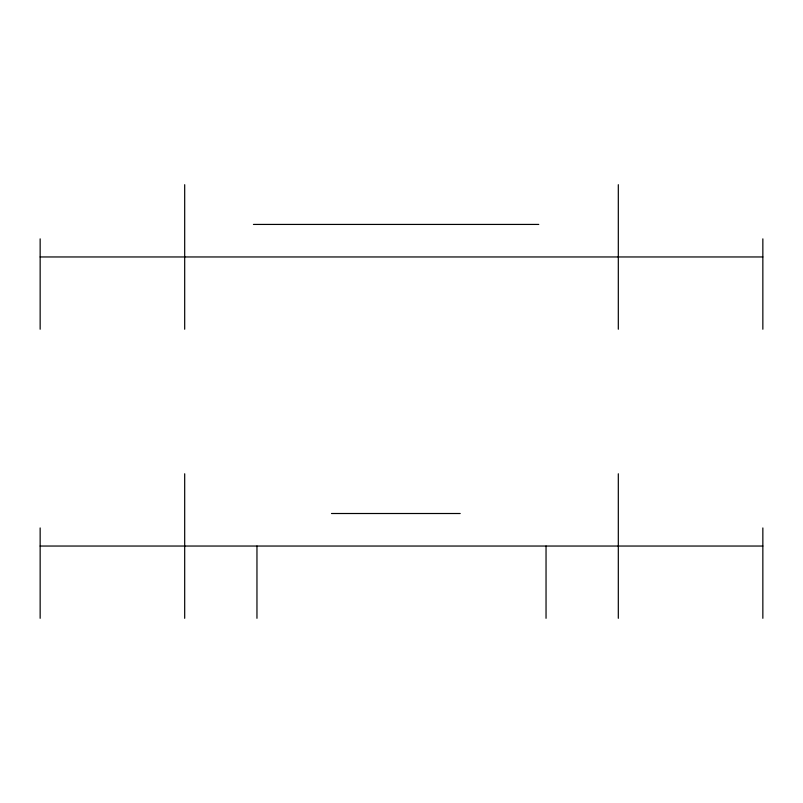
<?xml version="1.0" encoding="UTF-8"?>
<svg xmlns="http://www.w3.org/2000/svg" width="803" height="803" viewBox="0 0 803 803"><rect width="100%" height="100%" fill="white"/><g stroke="black" fill="none" stroke-linecap="round" stroke-linejoin="round"><path stroke-width="1.2" d="M253.447 224.428L538.753 224.428M40.15 256.96L762.85 256.96M331.488 513.508L460.199 513.508M40.15 546.04L762.85 546.04M762.85 238.862L762.85 329.23M762.85 527.942L762.85 618.31M618.31 184.69L618.31 329.23M618.31 473.77L618.31 618.31M546.04 546.04L546.04 618.31M256.96 546.04L256.96 618.31M184.69 184.69L184.69 329.23M184.69 473.77L184.69 618.31M40.15 238.862L40.15 329.23M40.15 527.942L40.15 618.31"/></g></svg>
